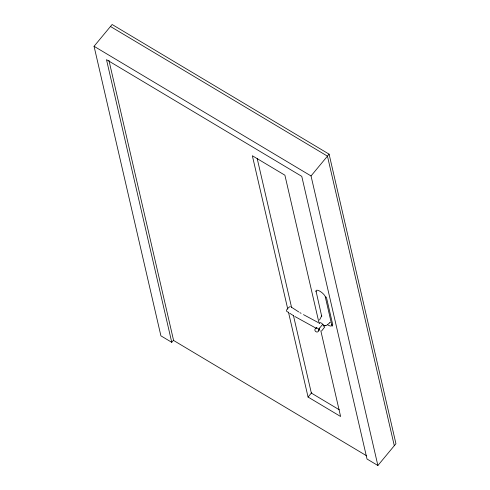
<?xml version="1.0" encoding="UTF-8"?>
<svg xmlns="http://www.w3.org/2000/svg" width="490" height="490" viewBox="0 0 490 490"><rect width="100%" height="100%" fill="white"/><g stroke="black" fill="none" stroke-linecap="round" stroke-linejoin="round"><path stroke-width="0.73" d="M319.505 320.025L321.771 315.695M332.434 326.126L332.735 324.674L326.371 297.105M171.757 342.32L160.904 335.84L94.056 46.287L112.118 24.5L329.096 154.16L395.945 443.713L377.882 465.5L367.028 459.02L301.773 176.357L106.495 59.664L171.757 342.32L173.399 340.342L366.71 455.859M377.882 465.5L311.034 175.947L329.096 154.16M316.724 327.688C311.842 329.77 317.839 335.001 319.137 329.837M321.679 330.903L324.76 326.952M320.84 330.848L340.611 416.494L308.063 397.047L311.756 392.588M324.074 326.383L325.029 325.648M299.819 312.663L301.111 313.318M290.343 306.415C288.194 307.591 283.998 311.199 288.402 312.357M329.801 322.677L330.162 322.506L326.309 325.55L324.49 325.58L324.937 325.679M303.469 314.623L318.01 322.451M294.796 316.46L315.615 327.963M110.477 26.478L327.455 156.145L394.297 445.692M94.056 46.287L311.034 175.947M339.337 409.812L311.346 393.084L293.467 315.634M298.722 311.922L291.47 307.212M293.522 315.689L289.682 313.22M323.253 325.219L322.641 324.392L318.868 328.949L319.474 329.776M325.366 296.854L325.574 297.51M321.765 316.546L315.964 290.803A6.003 2.064 39.7 0 1 320.037 291.311A6.003 2.064 39.7 0 1 325.146 296.291L331.877 325.434A6.003 2.064 39.7 0 1 327.804 324.925M319.119 323.4L284.904 175.2L252.356 155.753L287.777 309.166M257.189 158.49L291.575 307.438M288.463 312.142L308.063 397.047M108.915 60.319L173.595 340.458M331.785 324.411L331.865 324.993M315.977 291.244L316.056 291.826M316.313 328.502A1.819 0.625 39.7 0 1 317.073 327.994A1.819 0.625 39.7 0 1 318.984 329.69A1.819 0.625 39.7 0 1 318.224 330.205M319.75 323.523A2.505 0.864 39.7 0 1 321.826 323.431A2.505 0.864 39.7 0 1 323.204 326.077M319.315 328.073A1.764 0.606 39.7 0 1 319.578 328.386"/></g></svg>
